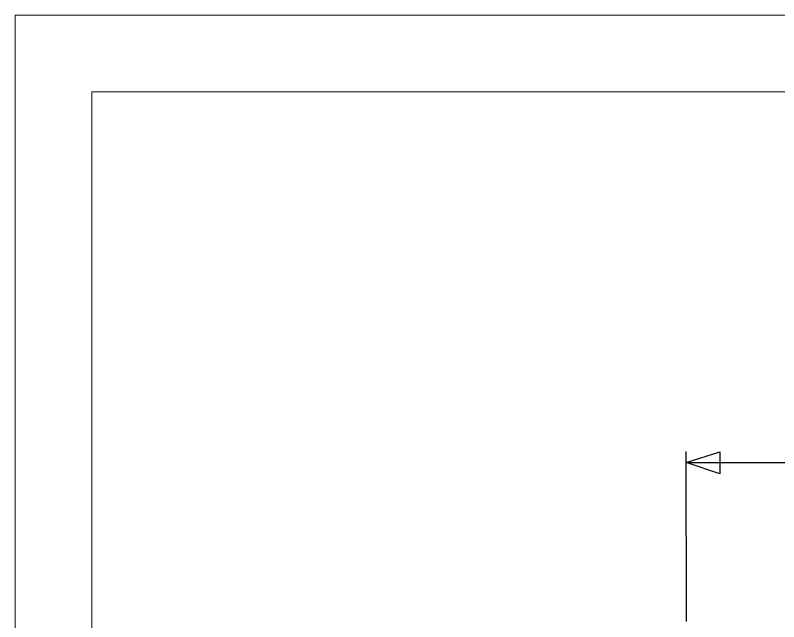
# Model space of a CAD drawing. Header units: inches. Extents: x 12 to 4610, y 8 to 3258.
# Drawn here: x 12 to 784, y 2645 to 3258 of the extents above; entities that cross this region are included whole.
import ezdxf

# ---------------------------------------------------------------- set-up
doc = ezdxf.new("R2010")
doc.units = ezdxf.units.IN
doc.header["$MEASUREMENT"] = 0
doc.layers.add('tabelka', color=155, linetype='Continuous')

msp = doc.modelspace()

# ---------------------------------------------------------------- linework, layer by layer
for p, q in [((690.83, 2645.1), (690.8, 2817.15)), ((690.8, 2805.91), (1153.96, 2805.91))]:
    msp.add_line(p, q)
at = {"layer": 'tabelka', "lineweight": 5}
for points in [[(12.48, 3258.41), (4610.03, 3258.41), (4610.03, 7.61), (12.48, 7.61)], [(89.88, 3181.01), (4532.63, 3181.01), (4532.63, 85.01), (89.88, 85.01)]]:
    msp.add_lwpolyline(points, close=True, dxfattribs=at)

# ---------------------------------------------------------------- meshes
mesh = msp.add_polyface()
corners = [(724.53, 2794.42), (690.8, 2805.91), (724.53, 2816.91)]
mesh.append_faces([[corners[k] for k in face] for face in [(0, 1, 2)]])

doc.saveas('drawing.dxf')
